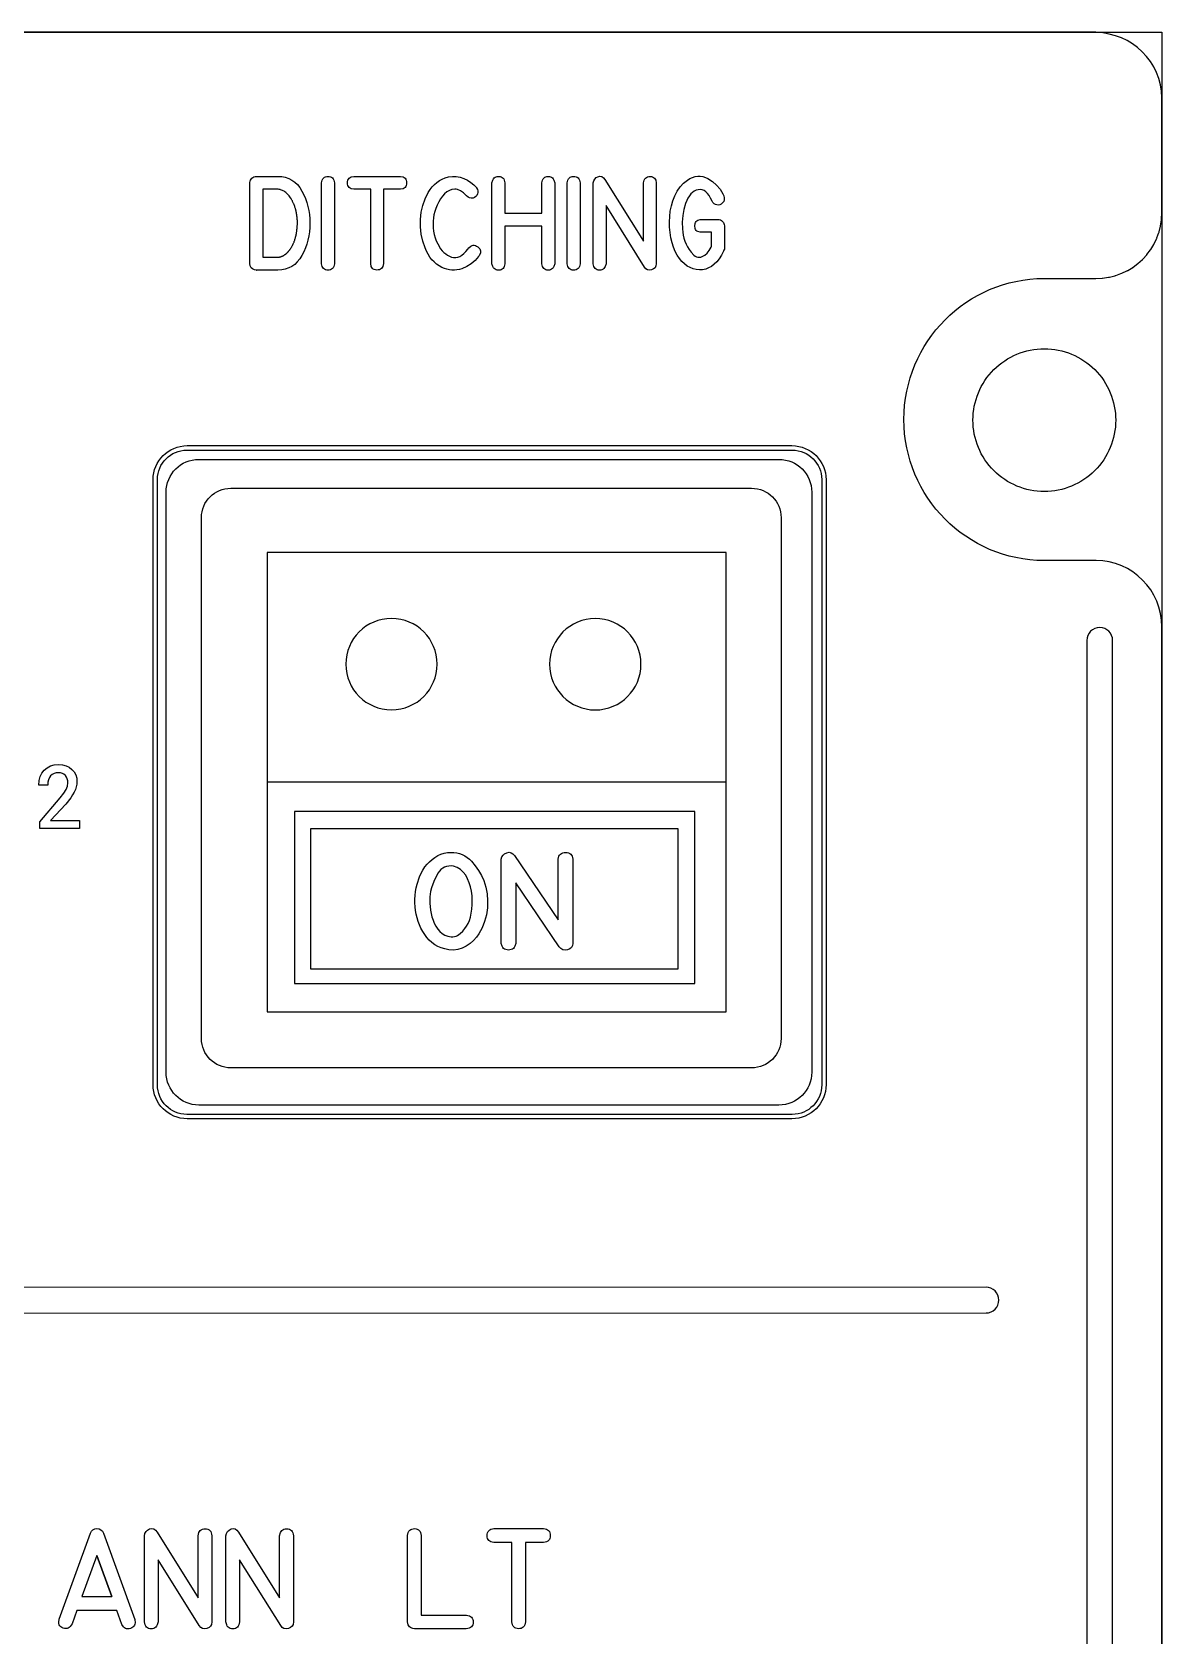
# Model space of a CAD drawing. Extents: x 361 to 684, y 82 to 686.
# Drawn here: x 644.4 to 683.8, y 157.6 to 213.5 of the extents above; entities that cross this region are included whole.
import ezdxf

# ---------------------------------------------------------------- set-up
doc = ezdxf.new("R2010")
doc.units = 0
for name, color, linetype in [('_BACKPANEL', 5, 'CONTINUOUS'), ('_ENGRAVING', 105, 'CONTINUOUS'), ('_LABELS', 30, 'CONTINUOUS'), ('_TOPLAYER', 1, 'CONTINUOUS')]:
    doc.layers.add(name, color=color, linetype=linetype)

msp = doc.modelspace()

# ---------------------------------------------------------------- linework, layer by layer
at = {"layer": '_BACKPANEL'}
for points in [[(683.772, 213.525), (683.772, 208.819), (683.772, 199.406), (683.772, 189.994), (683.772, 91.163), (683.772, 81.75), (361.5, 81.75), (361.5, 91.163), (361.5, 189.994), (361.5, 199.406), (361.5, 208.819), (361.5, 213.525)], [(649.791, 198.959), (670.887, 198.959), (670.992, 198.954), (671.094, 198.938), (671.193, 198.913), (671.287, 198.879), (671.377, 198.836), (671.462, 198.784), (671.541, 198.725), (671.614, 198.659), (671.68, 198.586), (671.739, 198.507), (671.79, 198.422), (671.833, 198.332), (671.868, 198.238), (671.893, 198.139), (671.909, 198.037), (671.914, 197.932), (671.914, 176.837), (671.909, 176.731), (671.893, 176.629), (671.868, 176.531), (671.833, 176.436), (671.79, 176.346), (671.739, 176.261), (671.68, 176.182), (671.614, 176.11), (671.541, 176.043), (671.462, 175.984), (671.377, 175.933), (671.287, 175.89), (671.193, 175.855), (671.094, 175.83), (670.992, 175.815), (670.887, 175.809), (649.791, 175.809), (649.686, 175.815), (649.583, 175.83), (649.485, 175.855), (649.39, 175.89), (649.301, 175.933), (649.216, 175.984), (649.137, 176.043), (649.064, 176.11), (648.998, 176.182), (648.939, 176.261), (648.887, 176.346), (648.844, 176.436), (648.81, 176.531), (648.785, 176.629), (648.769, 176.731), (648.764, 176.837), (648.764, 197.932), (648.769, 198.037), (648.785, 198.139), (648.81, 198.238), (648.844, 198.332), (648.887, 198.422), (648.939, 198.507), (648.998, 198.586), (649.064, 198.659), (649.137, 198.725), (649.216, 198.784), (649.301, 198.836), (649.39, 198.879), (649.485, 198.913), (649.583, 198.938), (649.686, 198.954)]]:
    msp.add_lwpolyline(points, close=True, dxfattribs=at)
msp.add_lwpolyline([(679.673, 197.515, -0.414214), (677.185, 200.003, -0.414214), (679.673, 202.491, -0.414214), (682.161, 200.003, -0.414214)], format="xyb", close=True, dxfattribs=at)
at = {"layer": '_ENGRAVING'}
for points in [[(652.207, 208.496), (652.958, 208.496), (653.093, 208.489), (653.22, 208.465), (653.338, 208.425), (653.447, 208.369), (653.548, 208.297), (653.639, 208.21), (653.722, 208.106), (653.796, 207.986), (653.862, 207.857), (653.918, 207.725), (653.966, 207.589), (654.006, 207.451), (654.036, 207.309), (654.058, 207.164), (654.071, 207.016), (654.075, 206.864), (654.071, 206.713), (654.058, 206.564), (654.036, 206.419), (654.005, 206.278), (653.966, 206.139), (653.918, 206.003), (653.861, 205.871), (653.796, 205.742), (653.721, 205.622), (653.638, 205.519), (653.547, 205.431), (653.446, 205.359), (653.337, 205.304), (653.22, 205.264), (653.093, 205.24), (652.958, 205.232), (652.207, 205.232), (652.21, 205.232), (652.207, 205.232), (652.15, 205.241), (652.077, 205.27), (652.026, 205.315), (651.995, 205.378), (651.986, 205.458), (651.984, 205.458), (651.986, 208.273), (651.984, 208.286), (651.99, 208.328), (652.004, 208.367), (652.025, 208.403), (652.053, 208.435), (652.087, 208.462), (652.124, 208.481), (652.165, 208.493), (652.209, 208.496)], [(654.935, 205.452), (654.907, 205.353), (654.886, 205.315), (654.86, 205.283), (654.829, 205.259), (654.794, 205.241), (654.753, 205.231), (654.707, 205.228), (654.662, 205.231), (654.621, 205.242), (654.586, 205.26), (654.555, 205.284), (654.529, 205.316), (654.509, 205.354), (654.482, 205.452), (654.482, 208.27), (654.509, 208.369), (654.529, 208.407), (654.555, 208.439), (654.586, 208.464), (654.621, 208.481), (654.662, 208.492), (654.707, 208.496), (654.753, 208.492), (654.794, 208.482), (654.829, 208.464), (654.86, 208.44), (654.886, 208.408), (654.907, 208.369), (654.935, 208.27)], [(656.196, 205.455), (656.196, 208.047), (655.611, 208.047), (655.513, 208.068), (655.475, 208.087), (655.443, 208.112), (655.419, 208.143), (655.402, 208.18), (655.391, 208.222), (655.388, 208.271), (655.392, 208.32), (655.402, 208.362), (655.42, 208.399), (655.444, 208.431), (655.475, 208.456), (655.514, 208.475), (655.611, 208.496), (657.229, 208.496), (657.325, 208.476), (657.363, 208.457), (657.394, 208.431), (657.418, 208.4), (657.435, 208.363), (657.446, 208.32), (657.449, 208.271), (657.446, 208.222), (657.436, 208.179), (657.419, 208.142), (657.395, 208.111), (657.363, 208.086), (657.325, 208.067), (657.229, 208.047), (656.645, 208.047), (656.645, 205.455), (656.617, 205.356), (656.595, 205.317), (656.568, 205.286), (656.536, 205.262), (656.499, 205.245), (656.457, 205.235), (656.41, 205.232), (656.363, 205.236), (656.322, 205.247), (656.287, 205.265), (656.257, 205.289), (656.233, 205.32), (656.215, 205.359)], [(659.978, 205.742), (659.964, 205.721), (659.956, 205.71), (659.95, 205.7), (659.832, 205.564), (659.697, 205.448), (659.545, 205.354), (659.377, 205.28), (659.288, 205.254), (659.2, 205.236), (659.112, 205.228), (659.024, 205.229), (658.937, 205.239), (658.85, 205.259), (658.764, 205.288), (658.678, 205.326), (658.581, 205.38), (658.491, 205.443), (658.407, 205.514), (658.331, 205.594), (658.261, 205.683), (658.197, 205.781), (658.14, 205.887), (658.09, 206.002), (658.01, 206.242), (657.956, 206.488), (657.929, 206.738), (657.929, 206.992), (657.956, 207.244), (658.01, 207.486), (658.091, 207.717), (658.2, 207.937), (658.265, 208.04), (658.336, 208.132), (658.415, 208.214), (658.5, 208.287), (658.592, 208.349), (658.691, 208.401), (658.797, 208.444), (658.91, 208.476), (659.044, 208.496), (659.178, 208.494), (659.311, 208.47), (659.444, 208.424), (659.571, 208.361), (659.687, 208.287), (659.79, 208.201), (659.881, 208.104), (659.889, 208.093), (659.918, 208.044), (659.933, 207.993), (659.934, 207.939), (659.919, 207.884), (659.893, 207.832), (659.858, 207.791), (659.814, 207.761), (659.762, 207.741), (659.701, 207.734), (659.644, 207.743), (659.588, 207.77), (659.535, 207.814), (659.429, 207.922), (659.326, 207.998), (659.224, 208.042), (659.174, 208.052), (659.124, 208.053), (659.028, 208.04), (658.937, 208.008), (658.851, 207.958), (658.77, 207.891), (658.695, 207.809), (658.627, 207.716), (658.565, 207.613), (658.51, 207.499), (658.463, 207.381), (658.426, 207.267), (658.4, 207.157), (658.383, 207.051), (658.372, 206.934), (658.37, 206.817), (658.375, 206.7), (658.388, 206.583), (658.41, 206.467), (658.441, 206.355), (658.482, 206.246), (658.532, 206.14), (658.634, 205.976), (658.69, 205.906), (658.749, 205.845), (658.811, 205.792), (658.875, 205.748), (658.944, 205.712), (659.015, 205.685), (659.087, 205.67), (659.159, 205.668), (659.231, 205.681), (659.302, 205.709), (659.373, 205.751), (659.443, 205.807), (659.513, 205.878), (659.583, 205.963), (659.613, 206.005), (659.689, 206.069), (659.728, 206.087), (659.767, 206.096), (659.807, 206.096), (659.847, 206.086), (659.888, 206.067), (659.93, 206.039), (659.995, 205.971), (660.015, 205.936), (660.025, 205.899), (660.027, 205.861), (660.02, 205.823)], [(660.423, 205.452), (660.423, 208.27), (660.45, 208.37), (660.472, 208.409), (660.498, 208.441), (660.53, 208.466), (660.567, 208.483), (660.609, 208.493), (660.656, 208.496), (660.703, 208.491), (660.744, 208.48), (660.78, 208.462), (660.81, 208.437), (660.834, 208.406), (660.853, 208.367), (660.873, 208.27), (660.873, 207.216), (662.156, 207.216), (662.156, 208.27), (662.183, 208.369), (662.203, 208.407), (662.229, 208.439), (662.26, 208.464), (662.295, 208.481), (662.336, 208.492), (662.381, 208.496), (662.427, 208.492), (662.468, 208.482), (662.503, 208.464), (662.534, 208.44), (662.56, 208.408), (662.581, 208.369), (662.609, 208.27), (662.609, 205.452), (662.581, 205.353), (662.56, 205.315), (662.534, 205.283), (662.503, 205.259), (662.468, 205.241), (662.427, 205.231), (662.381, 205.228), (662.336, 205.231), (662.295, 205.242), (662.26, 205.26), (662.229, 205.284), (662.203, 205.316), (662.183, 205.354), (662.156, 205.452), (662.156, 206.764), (660.873, 206.764), (660.873, 205.452), (660.853, 205.355), (660.834, 205.317), (660.81, 205.286), (660.78, 205.261), (660.744, 205.244), (660.703, 205.233), (660.656, 205.229), (660.609, 205.231), (660.567, 205.241), (660.53, 205.258), (660.498, 205.283), (660.472, 205.314), (660.45, 205.353)], [(663.495, 205.452), (663.468, 205.353), (663.447, 205.315), (663.421, 205.283), (663.39, 205.259), (663.354, 205.241), (663.313, 205.231), (663.268, 205.228), (663.222, 205.231), (663.182, 205.242), (663.146, 205.26), (663.115, 205.284), (663.09, 205.316), (663.069, 205.354), (663.042, 205.452), (663.042, 208.27), (663.069, 208.369), (663.09, 208.407), (663.115, 208.439), (663.146, 208.464), (663.182, 208.481), (663.222, 208.492), (663.268, 208.496), (663.313, 208.492), (663.354, 208.482), (663.39, 208.464), (663.421, 208.44), (663.447, 208.408), (663.468, 208.369), (663.495, 208.27)], [(666.149, 205.452), (666.139, 205.376), (666.109, 205.315), (666.058, 205.269), (665.987, 205.239), (665.911, 205.228), (665.844, 205.24), (665.785, 205.275), (665.736, 205.334), (664.397, 207.481), (664.397, 205.452), (664.37, 205.354), (664.349, 205.316), (664.323, 205.284), (664.293, 205.26), (664.257, 205.243), (664.217, 205.232), (664.172, 205.229), (664.126, 205.232), (664.086, 205.243), (664.051, 205.26), (664.02, 205.284), (663.995, 205.316), (663.974, 205.354), (663.948, 205.452), (663.948, 208.267), (663.967, 208.343), (664.002, 208.404), (664.052, 208.452), (664.117, 208.485), (664.187, 208.499), (664.251, 208.487), (664.309, 208.449), (664.361, 208.386), (665.7, 206.236), (665.7, 208.267), (665.725, 208.367), (665.746, 208.406), (665.773, 208.437), (665.804, 208.462), (665.841, 208.479), (665.884, 208.49), (665.932, 208.493), (665.979, 208.488), (666.021, 208.478), (666.057, 208.46), (666.087, 208.435), (666.111, 208.403), (666.13, 208.365), (666.149, 208.267)], [(667.697, 206.547), (667.683, 206.548), (667.598, 206.571), (667.564, 206.591), (667.537, 206.616), (667.515, 206.646), (667.5, 206.682), (667.488, 206.77), (667.5, 206.858), (667.515, 206.894), (667.537, 206.924), (667.564, 206.949), (667.598, 206.969), (667.683, 206.992), (667.697, 206.995), (667.711, 206.995), (668.3, 206.995), (668.344, 206.991), (668.385, 206.978), (668.423, 206.958), (668.458, 206.929), (668.487, 206.894), (668.508, 206.856), (668.52, 206.815), (668.524, 206.77), (668.524, 205.962), (668.505, 205.92), (668.494, 205.895), (668.483, 205.871), (668.47, 205.847), (668.457, 205.823), (668.446, 205.799), (668.433, 205.775), (668.419, 205.751), (668.339, 205.628), (668.255, 205.522), (668.166, 205.433), (668.072, 205.36), (667.974, 205.304), (667.871, 205.265), (667.763, 205.243), (667.651, 205.237), (667.538, 205.248), (667.43, 205.274), (667.327, 205.316), (667.228, 205.373), (667.134, 205.446), (667.045, 205.534), (666.96, 205.637), (666.879, 205.756), (666.81, 205.884), (666.75, 206.027), (666.7, 206.186), (666.659, 206.36), (666.63, 206.542), (666.613, 206.726), (666.608, 206.913), (666.616, 207.101), (666.638, 207.288), (666.675, 207.47), (666.726, 207.648), (666.792, 207.821), (666.875, 207.984), (666.976, 208.128), (667.096, 208.255), (667.233, 208.364), (667.324, 208.419), (667.415, 208.461), (667.505, 208.489), (667.595, 208.503), (667.684, 208.503), (667.772, 208.49), (667.86, 208.463), (667.947, 208.422), (668.11, 208.318), (668.251, 208.193), (668.37, 208.05), (668.467, 207.888), (668.48, 207.862), (668.489, 207.84), (668.502, 207.816), (668.52, 207.744), (668.519, 207.678), (668.499, 207.62), (668.461, 207.569), (668.413, 207.53), (668.364, 207.506), (668.313, 207.497), (668.26, 207.501), (668.209, 207.518), (668.164, 207.545), (668.125, 207.582), (668.092, 207.629), (668.044, 207.737), (667.992, 207.828), (667.937, 207.903), (667.879, 207.961), (667.817, 208.004), (667.752, 208.03), (667.684, 208.039), (667.612, 208.033), (667.54, 208.012), (667.474, 207.98), (667.412, 207.937), (667.354, 207.883), (667.302, 207.817), (667.253, 207.74), (667.21, 207.651), (667.171, 207.551), (667.11, 207.343), (667.071, 207.128), (667.053, 206.905), (667.058, 206.674), (667.069, 206.558), (667.088, 206.446), (667.115, 206.338), (667.149, 206.234), (667.191, 206.134), (667.241, 206.037), (667.299, 205.944), (667.364, 205.855), (667.459, 205.754), (667.507, 205.719), (667.555, 205.694), (667.603, 205.68), (667.652, 205.676), (667.701, 205.682), (667.75, 205.699), (667.842, 205.752), (667.925, 205.824), (667.997, 205.916), (668.059, 206.026), (668.076, 206.061), (668.076, 206.547)], [(652.958, 205.681), (652.964, 205.681), (652.972, 205.681), (652.978, 205.682), (652.985, 205.683), (652.992, 205.684), (653.001, 205.684), (653.007, 205.685), (653.015, 205.686), (653.022, 205.687), (653.03, 205.688), (653.042, 205.691), (653.049, 205.693), (653.057, 205.697), (653.064, 205.698), (653.073, 205.7), (653.079, 205.702), (653.087, 205.705), (653.101, 205.712), (653.117, 205.718), (653.124, 205.72), (653.132, 205.724), (653.144, 205.732), (653.16, 205.74), (653.167, 205.744), (653.175, 205.75), (653.189, 205.759), (653.196, 205.763), (653.205, 205.769), (653.211, 205.774), (653.219, 205.78), (653.226, 205.784), (653.234, 205.79), (653.25, 205.802), (653.262, 205.815), (653.269, 205.822), (653.277, 205.83), (653.283, 205.836), (653.291, 205.844), (653.305, 205.857), (653.312, 205.863), (653.32, 205.871), (653.326, 205.878), (653.334, 205.887), (653.347, 205.903), (653.361, 205.92), (653.374, 205.938), (653.38, 205.947), (653.388, 205.955), (653.394, 205.965), (653.401, 205.975), (653.407, 205.985), (653.414, 205.995), (653.427, 206.014), (653.432, 206.025), (653.439, 206.035), (653.445, 206.046), (653.452, 206.056), (653.462, 206.077), (653.467, 206.088), (653.474, 206.101), (653.48, 206.111), (653.487, 206.123), (653.491, 206.134), (653.497, 206.147), (653.508, 206.171), (653.519, 206.196), (653.523, 206.208), (653.529, 206.222), (653.533, 206.234), (653.538, 206.249), (653.546, 206.274), (653.55, 206.287), (653.556, 206.301), (653.564, 206.329), (653.573, 206.356), (653.576, 206.369), (653.58, 206.384), (653.583, 206.398), (653.588, 206.413), (653.59, 206.425), (653.594, 206.44), (653.599, 206.47), (653.601, 206.484), (653.605, 206.499), (653.607, 206.513), (653.61, 206.528), (653.615, 206.558), (653.617, 206.572), (653.621, 206.588), (653.624, 206.619), (653.625, 206.632), (653.627, 206.649), (653.631, 206.679), (653.632, 206.71), (653.634, 206.741), (653.635, 206.772), (653.636, 206.787), (653.639, 206.804), (653.639, 206.817), (653.64, 206.834), (653.64, 206.848), (653.64, 206.864), (653.64, 206.879), (653.64, 206.894), (653.639, 206.91), (653.639, 206.926), (653.639, 206.941), (653.639, 206.957), (653.635, 206.988), (653.634, 207.017), (653.631, 207.051), (653.629, 207.079), (653.626, 207.11), (653.623, 207.124), (653.623, 207.14), (653.616, 207.17), (653.613, 207.184), (653.612, 207.199), (653.607, 207.229), (653.602, 207.259), (653.594, 207.288), (653.589, 207.315), (653.584, 207.329), (653.581, 207.344), (653.576, 207.358), (653.573, 207.373), (653.565, 207.4), (653.557, 207.427), (653.552, 207.439), (653.548, 207.452), (653.538, 207.479), (653.529, 207.505), (653.523, 207.517), (653.519, 207.53), (653.513, 207.542), (653.508, 207.554), (653.497, 207.578), (653.487, 207.601), (653.476, 207.625), (653.47, 207.635), (653.465, 207.645), (653.452, 207.668), (653.439, 207.688), (653.432, 207.699), (653.427, 207.709), (653.414, 207.728), (653.407, 207.738), (653.403, 207.747), (653.376, 207.784), (653.35, 207.819), (653.321, 207.851), (653.293, 207.881), (653.266, 207.908), (653.235, 207.932), (653.205, 207.956), (653.175, 207.977), (653.146, 207.994), (653.117, 208.009), (653.087, 208.02), (653.057, 208.031), (653.042, 208.035), (653.03, 208.041), (653.001, 208.045), (652.972, 208.047), (652.964, 208.047), (652.958, 208.047), (652.432, 208.047), (652.432, 205.681)], [(649.801, 199.113), (670.877, 199.113), (670.999, 199.106), (671.117, 199.088), (671.231, 199.059), (671.341, 199.019), (671.445, 198.969), (671.543, 198.91), (671.635, 198.841), (671.719, 198.765), (671.796, 198.68), (671.864, 198.589), (671.924, 198.49), (671.974, 198.386), (672.014, 198.277), (672.043, 198.162), (672.061, 198.044), (672.067, 197.922), (672.067, 176.847), (672.061, 176.724), (672.043, 176.606), (672.014, 176.492), (671.974, 176.382), (671.924, 176.278), (671.864, 176.18), (671.796, 176.088), (671.719, 176.004), (671.635, 175.927), (671.543, 175.859), (671.445, 175.799), (671.341, 175.749), (671.231, 175.709), (671.117, 175.68), (670.999, 175.662), (670.877, 175.656), (649.801, 175.656), (649.679, 175.662), (649.561, 175.68), (649.446, 175.709), (649.337, 175.749), (649.233, 175.799), (649.135, 175.859), (649.043, 175.927), (648.958, 176.004), (648.882, 176.088), (648.813, 176.18), (648.754, 176.278), (648.704, 176.382), (648.664, 176.492), (648.635, 176.606), (648.617, 176.724), (648.61, 176.847), (648.61, 197.922), (648.617, 198.044), (648.635, 198.162), (648.664, 198.277), (648.704, 198.386), (648.754, 198.49), (648.813, 198.589), (648.882, 198.68), (648.958, 198.765), (649.043, 198.841), (649.135, 198.91), (649.233, 198.969), (649.337, 199.019), (649.446, 199.059), (649.561, 199.088), (649.679, 199.106)], [(650.209, 198.634), (670.425, 198.634), (670.542, 198.628), (670.656, 198.611), (670.765, 198.583), (670.87, 198.545), (670.97, 198.497), (671.064, 198.44), (671.152, 198.374), (671.233, 198.3), (671.307, 198.219), (671.373, 198.132), (671.43, 198.037), (671.478, 197.938), (671.516, 197.833), (671.544, 197.723), (671.561, 197.609), (671.567, 197.492), (671.567, 177.276), (671.561, 177.159), (671.544, 177.046), (671.516, 176.936), (671.478, 176.831), (671.43, 176.731), (671.373, 176.637), (671.307, 176.549), (671.233, 176.468), (671.152, 176.394), (671.064, 176.329), (670.97, 176.272), (670.87, 176.224), (670.765, 176.185), (670.656, 176.157), (670.542, 176.14), (670.425, 176.134), (650.209, 176.134), (650.092, 176.14), (649.978, 176.157), (649.869, 176.185), (649.764, 176.224), (649.664, 176.272), (649.57, 176.329), (649.482, 176.394), (649.401, 176.468), (649.327, 176.549), (649.262, 176.637), (649.205, 176.731), (649.157, 176.831), (649.118, 176.936), (649.09, 177.046), (649.073, 177.159), (649.067, 177.276), (649.067, 197.492), (649.073, 197.609), (649.09, 197.723), (649.118, 197.833), (649.157, 197.938), (649.205, 198.037), (649.262, 198.132), (649.327, 198.219), (649.401, 198.3), (649.482, 198.374), (649.57, 198.44), (649.664, 198.497), (649.764, 198.545), (649.869, 198.583), (649.978, 198.611), (650.092, 198.628)], [(646.052, 185.77), (644.664, 185.77), (644.664, 186.007), (645.374, 186.838), (645.503, 187.003), (645.584, 187.134), (645.627, 187.247), (645.641, 187.363), (645.636, 187.437), (645.619, 187.504), (645.592, 187.564), (645.553, 187.617), (645.505, 187.66), (645.45, 187.69), (645.387, 187.709), (645.317, 187.715), (645.232, 187.708), (645.158, 187.688), (645.094, 187.655), (645.039, 187.609), (644.997, 187.548), (644.966, 187.473), (644.947, 187.383), (644.941, 187.279), (644.625, 187.279), (644.637, 187.439), (644.672, 187.58), (644.731, 187.703), (644.814, 187.808), (644.916, 187.891), (645.034, 187.951), (645.168, 187.986), (645.317, 187.998), (645.457, 187.988), (645.581, 187.957), (645.691, 187.905), (645.785, 187.833), (645.861, 187.744), (645.916, 187.641), (645.948, 187.525), (645.959, 187.395), (645.953, 187.312), (645.935, 187.224), (645.904, 187.133), (645.862, 187.039), (645.807, 186.94), (645.74, 186.838), (645.569, 186.623), (645.033, 186.052), (646.052, 186.052)], [(645.339, 158.213), (645.885, 159.715), (646.432, 161.216), (646.467, 161.284), (646.516, 161.332), (646.579, 161.362), (646.656, 161.372), (646.732, 161.363), (646.795, 161.334), (646.845, 161.285), (646.88, 161.216), (647.972, 158.205), (647.982, 158.095), (647.975, 158.049), (647.961, 158.007), (647.939, 157.971), (647.909, 157.94), (647.871, 157.915), (647.826, 157.895), (647.778, 157.882), (647.732, 157.878), (647.69, 157.882), (647.651, 157.896), (647.614, 157.918), (647.58, 157.949), (647.521, 158.038), (647.345, 158.525), (645.957, 158.525), (645.787, 158.05), (645.727, 157.961), (645.692, 157.929), (645.655, 157.907), (645.615, 157.894), (645.572, 157.89), (645.526, 157.895), (645.477, 157.909), (645.431, 157.93), (645.393, 157.956), (645.363, 157.987), (645.342, 158.022), (645.329, 158.063), (645.324, 158.108)], [(650.659, 158.12), (650.649, 158.038), (650.616, 157.973), (650.562, 157.925), (650.487, 157.892), (650.405, 157.88), (650.333, 157.893), (650.271, 157.931), (650.218, 157.994), (648.788, 160.288), (648.788, 158.12), (648.759, 158.015), (648.736, 157.974), (648.709, 157.941), (648.676, 157.915), (648.638, 157.896), (648.595, 157.885), (648.547, 157.881), (648.498, 157.885), (648.455, 157.896), (648.418, 157.915), (648.385, 157.941), (648.358, 157.974), (648.336, 158.015), (648.307, 158.12), (648.307, 161.127), (648.328, 161.208), (648.366, 161.274), (648.419, 161.325), (648.489, 161.361), (648.564, 161.375), (648.632, 161.362), (648.693, 161.322), (648.749, 161.255), (650.179, 158.958), (650.179, 161.127), (650.207, 161.234), (650.229, 161.275), (650.257, 161.309), (650.291, 161.336), (650.331, 161.354), (650.376, 161.365), (650.427, 161.368), (650.478, 161.364), (650.522, 161.352), (650.561, 161.333), (650.593, 161.307), (650.619, 161.273), (650.638, 161.232), (650.652, 161.183), (650.659, 161.127)], [(653.5, 158.12), (653.489, 158.038), (653.457, 157.973), (653.403, 157.925), (653.327, 157.892), (653.246, 157.88), (653.174, 157.893), (653.112, 157.931), (653.059, 157.994), (651.628, 160.288), (651.628, 158.12), (651.599, 158.015), (651.577, 157.974), (651.549, 157.941), (651.517, 157.915), (651.479, 157.896), (651.436, 157.885), (651.387, 157.881), (651.339, 157.885), (651.296, 157.896), (651.258, 157.915), (651.226, 157.941), (651.199, 157.974), (651.177, 158.015), (651.148, 158.12), (651.148, 161.127), (651.169, 161.208), (651.206, 161.274), (651.26, 161.325), (651.33, 161.361), (651.404, 161.375), (651.472, 161.362), (651.534, 161.322), (651.589, 161.255), (653.02, 158.958), (653.02, 161.127), (653.047, 161.234), (653.07, 161.275), (653.098, 161.309), (653.132, 161.336), (653.171, 161.354), (653.217, 161.365), (653.268, 161.368), (653.318, 161.364), (653.363, 161.352), (653.401, 161.333), (653.433, 161.307), (653.459, 161.273), (653.479, 161.232), (653.493, 161.183), (653.5, 161.127)], [(657.719, 157.883), (657.669, 157.89), (657.625, 157.903), (657.586, 157.923), (657.553, 157.949), (657.526, 157.982), (657.504, 158.021), (657.477, 158.12), (657.477, 161.131), (657.506, 161.238), (657.529, 161.279), (657.557, 161.314), (657.591, 161.34), (657.63, 161.358), (657.675, 161.369), (657.725, 161.372), (657.776, 161.367), (657.82, 161.355), (657.858, 161.336), (657.89, 161.309), (657.916, 161.276), (657.936, 161.234), (657.957, 161.131), (657.957, 158.358), (659.529, 158.36), (659.586, 158.35), (659.635, 158.334), (659.676, 158.313), (659.71, 158.285), (659.736, 158.252), (659.754, 158.212), (659.765, 158.167), (659.768, 158.115), (659.764, 158.064), (659.752, 158.019), (659.733, 157.981), (659.707, 157.949), (659.673, 157.923), (659.632, 157.903), (659.583, 157.89), (659.527, 157.883)], [(661.116, 158.123), (661.116, 160.892), (660.491, 160.892), (660.435, 160.9), (660.387, 160.914), (660.346, 160.935), (660.313, 160.961), (660.287, 160.994), (660.268, 161.034), (660.257, 161.08), (660.254, 161.132), (660.258, 161.184), (660.269, 161.229), (660.287, 161.269), (660.313, 161.302), (660.347, 161.329), (660.388, 161.35), (660.436, 161.364), (660.491, 161.372), (662.22, 161.372), (662.275, 161.365), (662.323, 161.35), (662.363, 161.33), (662.396, 161.303), (662.422, 161.27), (662.441, 161.23), (662.452, 161.184), (662.456, 161.132), (662.452, 161.079), (662.441, 161.033), (662.423, 160.994), (662.397, 160.961), (662.364, 160.934), (662.323, 160.914), (662.275, 160.9), (662.22, 160.892), (661.596, 160.892), (661.596, 158.123), (661.566, 158.017), (661.543, 157.976), (661.514, 157.943), (661.48, 157.917), (661.441, 157.898), (661.396, 157.888), (661.345, 157.885), (661.295, 157.889), (661.251, 157.901), (661.214, 157.92), (661.182, 157.946), (661.156, 157.979), (661.137, 158.02)], [(647.172, 159.004), (646.654, 160.434), (646.133, 159.004)], [(646.654, 160.434), (647.172, 159.004)]]:
    msp.add_lwpolyline(points, close=True, dxfattribs=at)
for points in [[(682.054, 102.834), (682.054, 192.325), (682.054, 192.326), (682.045, 192.416), (682.019, 192.501), (681.978, 192.577), (681.923, 192.644), (681.856, 192.699), (681.78, 192.74), (681.696, 192.766), (681.605, 192.776), (681.604, 192.776), (681.513, 192.767), (681.429, 192.74), (681.352, 192.699), (681.286, 192.644), (681.231, 192.577), (681.189, 192.501), (681.163, 192.416), (681.154, 192.326), (681.154, 192.325), (681.154, 102.834)], [(367.183, 168.874), (677.641, 168.889), (677.731, 168.898), (677.816, 168.924), (677.892, 168.966), (677.958, 169.021), (678.013, 169.088), (678.054, 169.164), (678.08, 169.249), (678.089, 169.34), (678.08, 169.43), (678.053, 169.514), (678.012, 169.591), (677.957, 169.657), (677.891, 169.712), (677.815, 169.753), (677.731, 169.78), (677.641, 169.789), (367.181, 169.774)]]:
    msp.add_lwpolyline(points, dxfattribs=at)
at = {"layer": '_LABELS'}
for points in [[(668.589, 179.383), (668.589, 195.385), (652.589, 195.385), (652.589, 179.383)], [(656.92, 193.091), (656.757, 193.082), (656.599, 193.058), (656.447, 193.019), (656.301, 192.966), (656.161, 192.899), (656.03, 192.819), (655.908, 192.727), (655.795, 192.624), (655.692, 192.511), (655.6, 192.389), (655.52, 192.258), (655.453, 192.119), (655.4, 191.972), (655.361, 191.82), (655.336, 191.662), (655.328, 191.499), (655.336, 191.336), (655.361, 191.178), (655.4, 191.026), (655.453, 190.88), (655.52, 190.74), (655.6, 190.609), (655.692, 190.487), (655.795, 190.374), (655.908, 190.271), (656.03, 190.179), (656.161, 190.1), (656.301, 190.033), (656.447, 189.979), (656.599, 189.94), (656.757, 189.916), (656.92, 189.907), (657.083, 189.916), (657.241, 189.94), (657.393, 189.979), (657.54, 190.033), (657.679, 190.1), (657.81, 190.179), (657.933, 190.271), (658.046, 190.374), (658.148, 190.487), (658.24, 190.609), (658.32, 190.74), (658.387, 190.88), (658.44, 191.026), (658.479, 191.178), (658.504, 191.336), (658.512, 191.499), (658.504, 191.662), (658.479, 191.82), (658.44, 191.972), (658.387, 192.119), (658.32, 192.258), (658.24, 192.389), (658.148, 192.511), (658.046, 192.624), (657.933, 192.727), (657.81, 192.819), (657.679, 192.899), (657.54, 192.966), (657.393, 193.019), (657.241, 193.058), (657.083, 193.082)], [(664.023, 193.087), (663.86, 193.079), (663.702, 193.055), (663.55, 193.016), (663.404, 192.962), (663.264, 192.895), (663.133, 192.816), (663.011, 192.724), (662.898, 192.621), (662.795, 192.508), (662.703, 192.386), (662.623, 192.254), (662.556, 192.115), (662.503, 191.969), (662.464, 191.816), (662.439, 191.658), (662.431, 191.496), (662.439, 191.333), (662.464, 191.175), (662.503, 191.022), (662.556, 190.876), (662.623, 190.737), (662.703, 190.606), (662.795, 190.483), (662.898, 190.37), (663.011, 190.268), (663.133, 190.176), (663.264, 190.096), (663.404, 190.029), (663.55, 189.976), (663.702, 189.936), (663.86, 189.912), (664.023, 189.904), (664.186, 189.912), (664.344, 189.936), (664.496, 189.976), (664.643, 190.029), (664.782, 190.096), (664.913, 190.176), (665.036, 190.268), (665.149, 190.37), (665.251, 190.483), (665.343, 190.606), (665.423, 190.737), (665.49, 190.876), (665.543, 191.022), (665.582, 191.175), (665.607, 191.333), (665.615, 191.496), (665.607, 191.658), (665.582, 191.816), (665.543, 191.969), (665.49, 192.115), (665.423, 192.254), (665.343, 192.386), (665.251, 192.508), (665.149, 192.621), (665.036, 192.724), (664.913, 192.816), (664.782, 192.895), (664.643, 192.962), (664.496, 193.016), (664.344, 193.055), (664.186, 193.079)], [(653.541, 186.367), (653.541, 186.225), (653.541, 180.367), (667.487, 180.367), (667.487, 186.367)], [(654.112, 185.769), (666.897, 185.769), (666.897, 180.867), (654.112, 180.867)], [(660.136, 183.961), (660.206, 183.729), (660.25, 183.493), (660.269, 183.252), (660.261, 183.007), (660.228, 182.765), (660.167, 182.534), (660.08, 182.313), (659.966, 182.104), (659.879, 181.982), (659.776, 181.869), (659.659, 181.766), (659.528, 181.672), (659.385, 181.598), (659.236, 181.552), (659.079, 181.535), (658.914, 181.548), (658.782, 181.575), (658.657, 181.613), (658.541, 181.663), (658.432, 181.723), (658.331, 181.794), (658.239, 181.876), (658.154, 181.969), (658.077, 182.072), (658.009, 182.183), (657.948, 182.297), (657.894, 182.414), (657.849, 182.534), (657.811, 182.657), (657.781, 182.783), (657.759, 182.912), (657.745, 183.044), (657.738, 183.178), (657.738, 183.31), (657.747, 183.442), (657.763, 183.573), (657.786, 183.703), (657.817, 183.832), (657.901, 184.088), (657.955, 184.21), (658.016, 184.324), (658.084, 184.43), (658.16, 184.526), (658.243, 184.614), (658.334, 184.694), (658.432, 184.764), (658.537, 184.826), (658.645, 184.876), (658.755, 184.911), (658.868, 184.932), (658.983, 184.939), (659.091, 184.934), (659.195, 184.92), (659.293, 184.896), (659.386, 184.862), (659.474, 184.819), (659.557, 184.766), (659.635, 184.703), (659.708, 184.631), (659.841, 184.474), (659.956, 184.31), (660.054, 184.139)], [(658.997, 184.468), (658.917, 184.463), (658.842, 184.447), (658.771, 184.422), (658.706, 184.386), (658.646, 184.339), (658.59, 184.283), (658.54, 184.216), (658.495, 184.139), (658.418, 183.981), (658.356, 183.834), (658.31, 183.7), (658.279, 183.578), (658.256, 183.391), (658.254, 183.168), (658.278, 182.929), (658.33, 182.692), (658.368, 182.578), (658.413, 182.469), (658.468, 182.366), (658.53, 182.269), (658.602, 182.183), (658.684, 182.112), (658.777, 182.058), (658.88, 182.019), (659.002, 181.997), (659.06, 181.998), (659.115, 182.006), (659.169, 182.021), (659.22, 182.044), (659.316, 182.111), (659.402, 182.195), (659.477, 182.282), (659.54, 182.371), (659.593, 182.462), (659.637, 182.565), (659.673, 182.683), (659.702, 182.816), (659.724, 182.964), (659.736, 183.119), (659.737, 183.274), (659.728, 183.429), (659.707, 183.584), (659.676, 183.735), (659.631, 183.878), (659.575, 184.014), (659.506, 184.142), (659.423, 184.254), (659.325, 184.345), (659.211, 184.413), (659.08, 184.458)], [(663.237, 181.768), (663.226, 181.689), (663.191, 181.626), (663.134, 181.578), (663.054, 181.547), (662.968, 181.535), (662.891, 181.548), (662.825, 181.585), (662.77, 181.646), (661.254, 183.882), (661.254, 181.768), (661.224, 181.667), (661.2, 181.627), (661.171, 181.594), (661.136, 181.569), (661.096, 181.551), (661.05, 181.54), (660.999, 181.536), (660.948, 181.54), (660.902, 181.551), (660.862, 181.569), (660.828, 181.594), (660.799, 181.627), (660.776, 181.667), (660.746, 181.768), (660.746, 184.7), (660.768, 184.779), (660.807, 184.843), (660.864, 184.893), (660.938, 184.928), (661.017, 184.942), (661.089, 184.929), (661.154, 184.89), (661.213, 184.825), (662.728, 182.585), (662.728, 184.7), (662.74, 184.756), (662.758, 184.804), (662.781, 184.844), (662.811, 184.878), (662.847, 184.903), (662.889, 184.921), (662.937, 184.932), (662.991, 184.935), (663.045, 184.931), (663.092, 184.919), (663.132, 184.901), (663.167, 184.875), (663.194, 184.842), (663.215, 184.802), (663.229, 184.755), (663.237, 184.7)]]:
    msp.add_lwpolyline(points, close=True, dxfattribs=at)
msp.add_lwpolyline([(668.589, 187.384), (652.589, 187.384)], dxfattribs=at)
msp.add_lwpolyline([(668.589, 187.384), (652.589, 187.384)], dxfattribs=at)
at = {"layer": '_TOPLAYER'}
msp.add_lwpolyline([(683.772, 104.774), (683.772, 192.802), (683.76, 193.037), (683.726, 193.266), (683.669, 193.486), (683.592, 193.697), (683.495, 193.898), (683.38, 194.088), (683.248, 194.265), (683.1, 194.429), (682.937, 194.577), (682.76, 194.71), (682.571, 194.826), (682.37, 194.924), (682.159, 195.002), (681.939, 195.06), (681.71, 195.096), (681.475, 195.11), (679.669, 195.11), (679.418, 195.116), (679.169, 195.136), (678.925, 195.167), (678.684, 195.21), (678.448, 195.266), (678.216, 195.332), (677.988, 195.41), (677.767, 195.498), (677.55, 195.597), (677.339, 195.706), (677.135, 195.825), (676.936, 195.953), (676.745, 196.09), (676.56, 196.237), (676.383, 196.392), (676.213, 196.555), (676.051, 196.726), (675.897, 196.904), (675.752, 197.09), (675.616, 197.283), (675.489, 197.482), (675.371, 197.688), (675.263, 197.9), (675.165, 198.117), (675.078, 198.34), (675.001, 198.568), (674.935, 198.801), (674.88, 199.038), (674.837, 199.279), (674.806, 199.524), (674.788, 199.772), (674.781, 200.024), (674.788, 200.276), (674.806, 200.524), (674.837, 200.769), (674.88, 201.01), (674.935, 201.247), (675.001, 201.48), (675.078, 201.708), (675.165, 201.931), (675.263, 202.148), (675.371, 202.36), (675.489, 202.566), (675.616, 202.765), (675.752, 202.958), (675.897, 203.144), (676.051, 203.323), (676.213, 203.494), (676.383, 203.657), (676.56, 203.812), (676.745, 203.958), (676.936, 204.096), (677.135, 204.224), (677.339, 204.343), (677.55, 204.452), (677.767, 204.551), (677.988, 204.639), (678.216, 204.717), (678.448, 204.783), (678.684, 204.838), (678.925, 204.882), (679.169, 204.913), (679.418, 204.932), (679.669, 204.939), (681.464, 204.939), (681.694, 204.95), (681.706, 204.95), (681.915, 204.982), (681.941, 204.982), (682.135, 205.032), (682.151, 205.037), (682.167, 205.042), (682.344, 205.107), (682.38, 205.122), (682.548, 205.203), (682.558, 205.203), (682.569, 205.211), (682.581, 205.216), (682.755, 205.321), (682.76, 205.33), (682.765, 205.332), (682.937, 205.459), (683.093, 205.601), (683.104, 205.612), (683.242, 205.764), (683.252, 205.774), (683.376, 205.939), (683.386, 205.95), (683.488, 206.119), (683.495, 206.133), (683.503, 206.148), (683.587, 206.322), (683.593, 206.336), (683.599, 206.35), (683.667, 206.535), (683.672, 206.549), (683.677, 206.563), (683.728, 206.762), (683.728, 206.773), (683.761, 206.985), (683.761, 207.001), (683.772, 207.228), (683.772, 208.902), (683.772, 209.458), (683.772, 211.232), (683.757, 211.464), (683.72, 211.69), (683.661, 211.908), (683.582, 212.116), (683.485, 212.314), (683.369, 212.501), (683.236, 212.676), (683.088, 212.837), (682.926, 212.983), (682.75, 213.114), (682.562, 213.227), (682.362, 213.323), (682.153, 213.4), (681.934, 213.457), (681.708, 213.493), (681.475, 213.506), (681.465, 213.525), (595.74, 213.525)], dxfattribs=at)
msp.add_lwpolyline([(651.321, 197.628), (669.471, 197.628), (669.576, 197.622), (669.678, 197.607), (669.776, 197.582), (669.871, 197.547), (669.96, 197.504), (670.045, 197.453), (670.124, 197.394), (670.197, 197.328), (670.263, 197.255), (670.322, 197.177), (670.373, 197.092), (670.416, 197.002), (670.45, 196.908), (670.475, 196.81), (670.491, 196.708), (670.496, 196.602), (670.496, 178.453), (670.491, 178.348), (670.475, 178.246), (670.45, 178.148), (670.416, 178.053), (670.373, 177.964), (670.322, 177.879), (670.263, 177.8), (670.197, 177.727), (670.124, 177.661), (670.045, 177.602), (669.96, 177.551), (669.871, 177.508), (669.776, 177.474), (669.678, 177.449), (669.576, 177.433), (669.471, 177.428), (651.321, 177.428), (651.216, 177.433), (651.114, 177.449), (651.016, 177.474), (650.922, 177.508), (650.832, 177.551), (650.747, 177.602), (650.669, 177.661), (650.596, 177.727), (650.53, 177.8), (650.471, 177.879), (650.42, 177.964), (650.376, 178.053), (650.342, 178.148), (650.317, 178.246), (650.301, 178.348), (650.296, 178.453), (650.296, 196.602), (650.301, 196.708), (650.317, 196.81), (650.342, 196.908), (650.376, 197.002), (650.42, 197.092), (650.471, 197.177), (650.53, 197.255), (650.596, 197.328), (650.669, 197.394), (650.747, 197.453), (650.832, 197.504), (650.922, 197.547), (651.016, 197.582), (651.114, 197.607), (651.216, 197.622)], close=True, dxfattribs=at)

doc.saveas('drawing.dxf')
